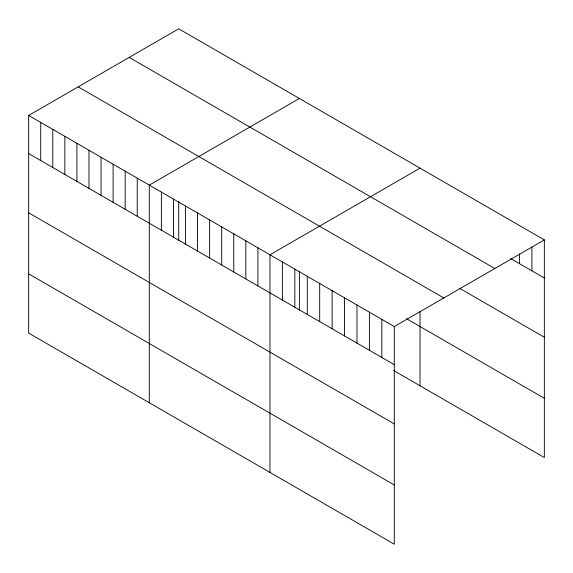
<?xml version="1.0" encoding="UTF-8"?>
<svg xmlns="http://www.w3.org/2000/svg" width="573" height="573" viewBox="0 0 573 573"><rect width="100%" height="100%" fill="white"/><g stroke="black" fill="none" stroke-linecap="round" stroke-linejoin="round"><path stroke-width="0.86" d="M28.65 115.452L394.281 326.553L394.281 544.185L28.65 333.092L28.65 115.452L178.719 28.815L544.35 239.908L544.35 457.548L393.644 370.538M299.378 98.477L149.309 185.115L149.309 402.755M420.038 168.14L269.969 254.777L269.969 472.417M394.281 326.553L544.35 239.908M510.715 258.595L544.35 278.012M129.197 57.407L494.828 268.501M459.525 288.283L544.35 337.261M78.172 86.86L443.803 297.96M406.458 318.688L544.35 398.299M28.65 153.557L394.281 364.657M28.65 212.805L394.281 423.898M28.65 273.844L394.281 484.944M531.916 246.913L531.916 270.836M519.489 253.911L519.489 263.659M420.038 311.705L420.038 385.772M381.847 319.376L381.847 357.48M369.42 312.192L369.42 350.304M356.986 305.015L356.986 343.127M344.559 297.838L344.559 335.95M332.125 290.661L332.125 328.766M319.691 283.485L319.691 321.589M307.264 276.308L307.264 314.412M299.378 271.251L299.378 310.186M294.83 269.131L294.83 307.235M282.396 261.954L282.396 300.059M257.9 247.808L257.9 285.92M245.838 240.846L245.838 278.951M233.77 233.877L233.77 271.982M221.701 226.915L221.701 265.02M209.639 219.946L209.639 258.051M197.57 212.977L197.57 251.089M185.509 206.015L185.509 244.119M178.719 201.596L178.719 240.524M173.44 199.046L173.44 237.15M161.371 192.084L161.371 230.188M137.241 178.153L137.241 216.257M125.179 171.184L125.179 209.288M113.11 164.215L113.11 202.326M101.049 157.253L101.049 195.357M88.98 150.284L88.98 188.388M76.911 143.322L76.911 181.426M64.849 136.353L64.849 174.457M52.78 129.383L52.78 167.495M40.719 122.421L40.719 160.526"/></g></svg>
